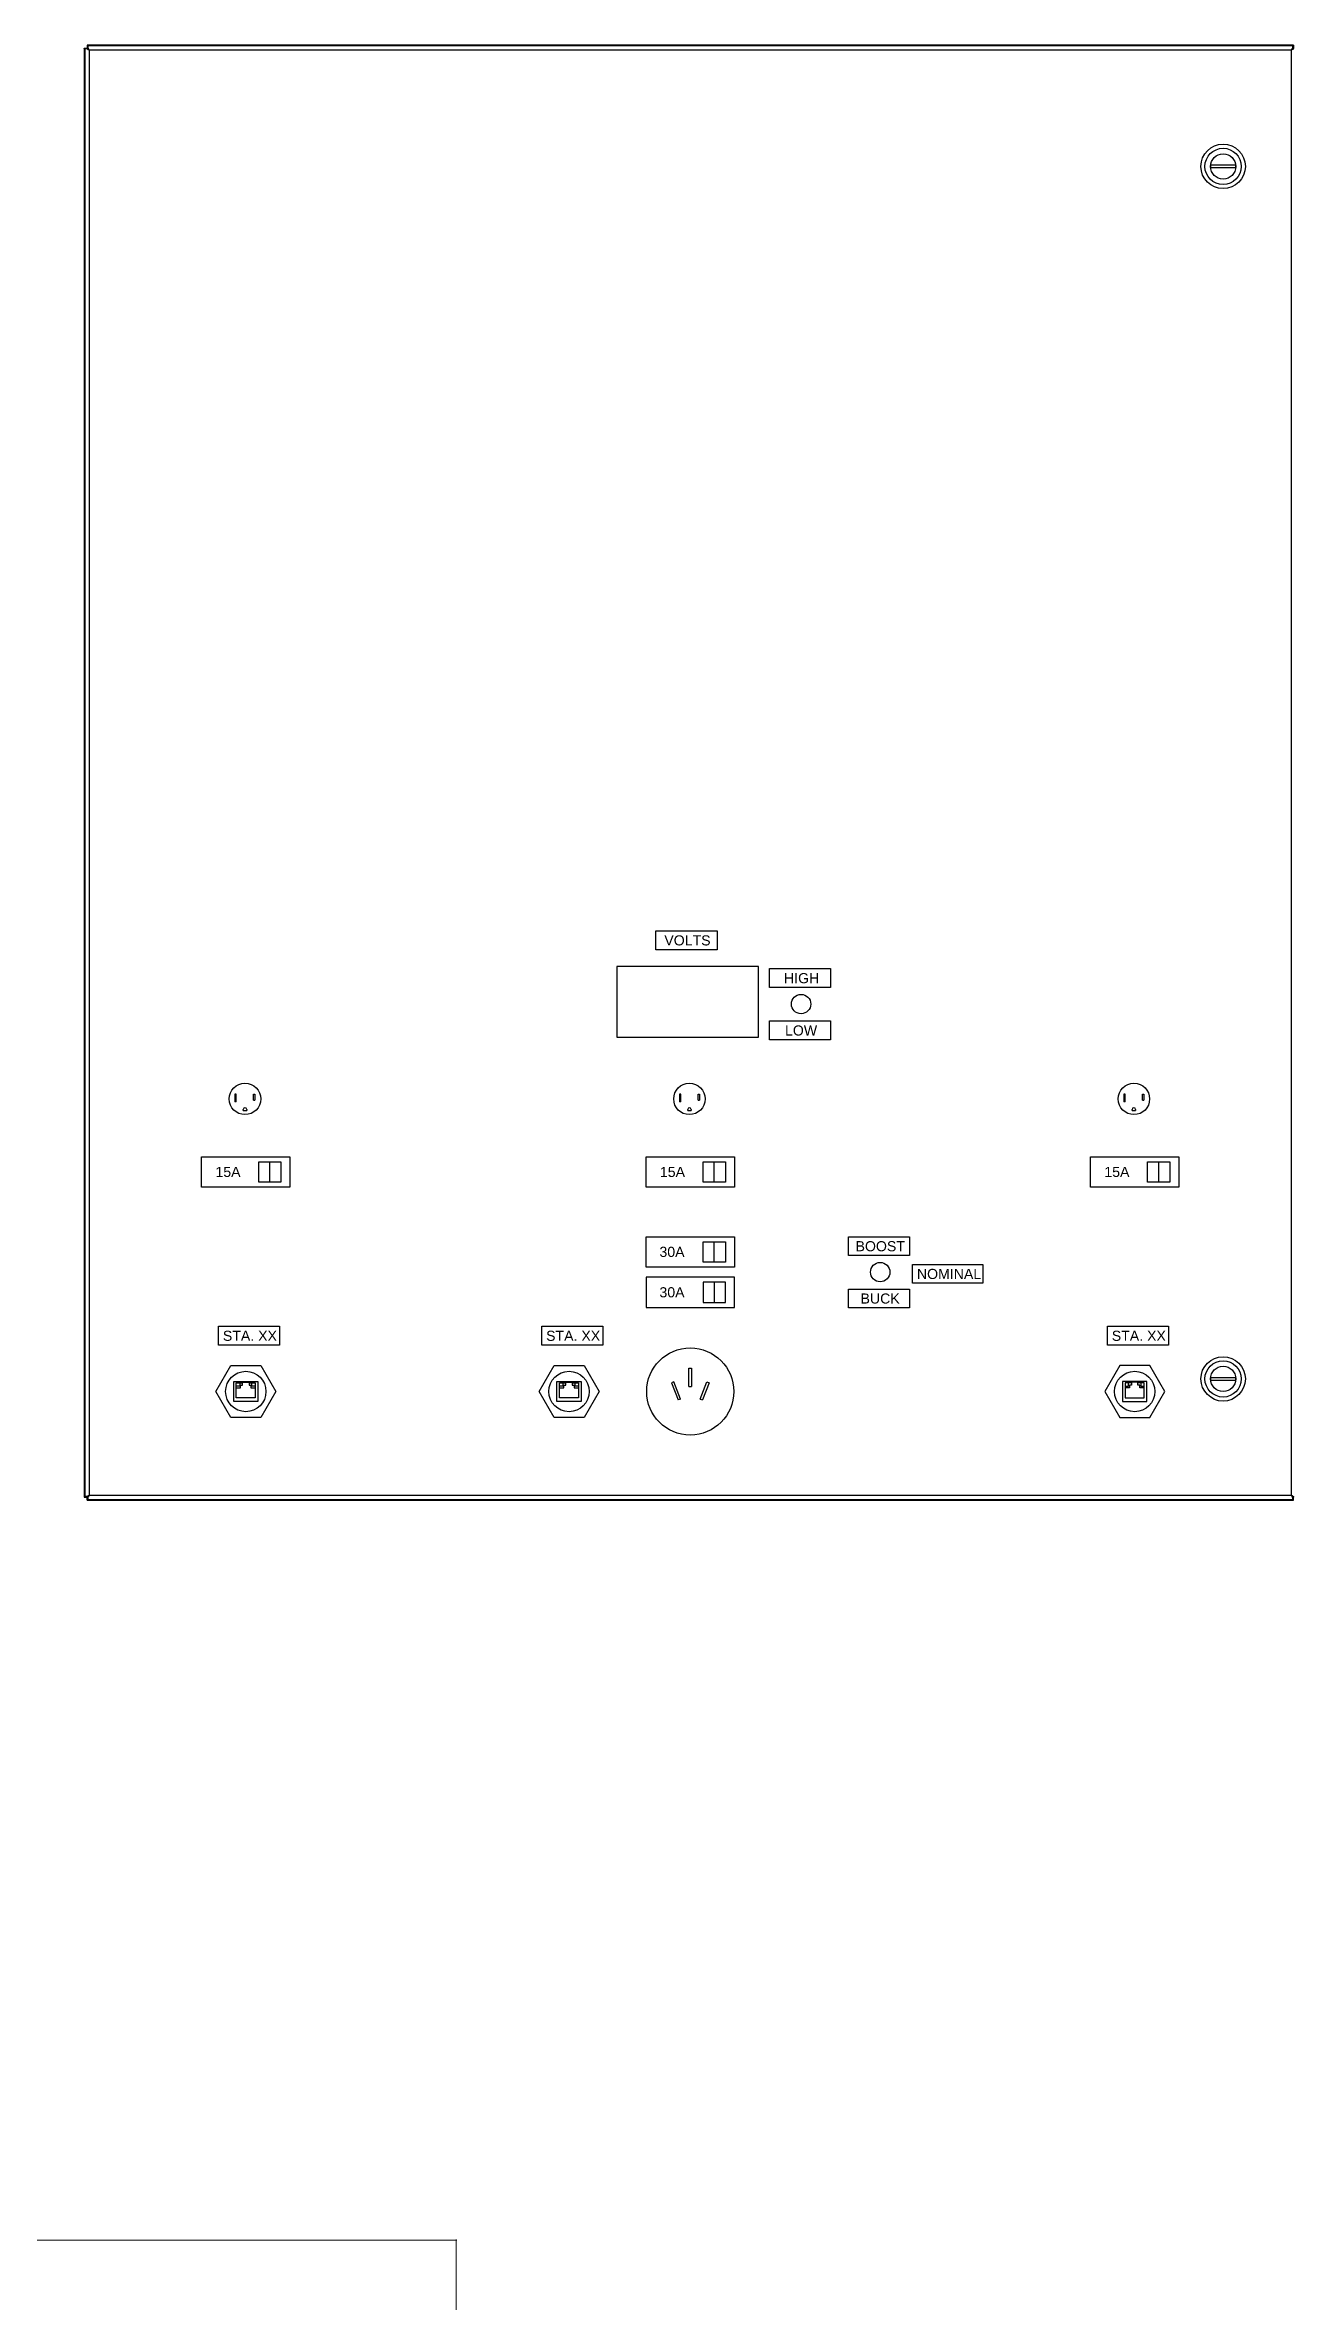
# Model space of a CAD drawing. Header units: inches. Extents: x -228 to 241, y -155 to 115.
# Drawn here: x -171.3 to -140.4, y -7.2 to 48.6 of the extents above; entities that cross this region are included whole.
import ezdxf
from ezdxf.enums import TextEntityAlignment as Align

# ---------------------------------------------------------------- set-up
doc = ezdxf.new("R2010")
doc.units = ezdxf.units.IN
doc.header["$MEASUREMENT"] = 0
for name, color, linetype in [('BORDER', 3, 'Continuous'), ('ELECTRICAL DEVICES', 30, 'Continuous'), ('PANEL', 150, 'Continuous'), ('TXT', 4, 'Continuous'), ('WOODHEAD ENSP1F5', 81, 'Continuous')]:
    doc.layers.add(name, color=color, linetype=linetype)
doc.styles.add('COMPLEX', font='COMPLEX')
doc.styles.add('Notes', font='arial.ttf', dxfattribs={"height": 0.125})
doc.styles.get("Standard").update_dxf_attribs({"font": 'arial.ttf'})

# ---------------------------------------------------------------- blocks, each defined once
blk = doc.blocks.new('GE_Logo')
at = {"layer": 'BORDER', "linetype": 'Continuous'}
for p, q in [((-0.017, 0.078), (-0.017, 0.078)), ((-0.005, 0.023), (-0.005, 0.023)), ((0.045, 0.051), (0.045, 0.053)), ((0.045, 0.045), (0.045, 0.045)), ((0.07, 0.095), (0.07, 0.095)), ((0.072, 0.047), (0.072, 0.047)), ((0.075, 0.088), (0.076, 0.09)), ((0.095, 0.041), (0.095, 0.041)), ((0.018, -0.014), (0.018, -0.013)), ((0.026, -0.013), (0.028, -0.009))]:
    blk.add_line(p, q, dxfattribs=at)
for radius in [0.103, 0.0925]:
    blk.add_circle((0.055, 0.031), radius, dxfattribs=at)
for centre, radius, start, end in [((0.017, -0.008), 0.0384, 126.4152, 182.3457), ((-0.018, 0.078), 0.00167, 54.2025, 153.9175), ((0.01, 0.077), 0.0296, 175.8986, 258.1278), ((-0.018, 0.079), 0.00185, 161.4208, 173.7745), ((-0.018, 0.078), 0.00185, 359.104, 46.9518), ((-0.018, 0.078), 0.00185, 46.9831, 47.033), ((-0.018, 0.078), 0.00185, 47.1878, 47.1884), ((-0.002, 0.078), 0.0148, 180.1798, 203.6073), ((0.009, 0.08), 0.0259, 197.4375, 264.0005), ((0.005, -0.007), 0.0198, 155.2385, 210.7757), ((0.013, -0.007), 0.0277, 114.1868, 162.7157), ((0.011, -0.006), 0.0333, 105.0609, 119.8387), ((-0.077, 0.29), 0.284, 286.2392, 289.0368), ((-0.029, 0.153), 0.131, 284.142, 300.0403), ((0.041, 0.068), 0.037, 125.3229, 201.2541), ((0.006, 0.081), 0.0333, 267.4189, 277.3722), ((0.006, 0.081), 0.0333, 266.3006, 267.0263), ((0.006, 0.077), 0.0296, 266.1587, 266.2131), ((0.041, 0.068), 0.037, 212.3618, 223.8297), ((0.043, 0.067), 0.0315, 130.1066, 201.0408), ((0.001, 0.083), 0.0296, 294.1355, 12.6644), ((0.019, 0.048), 0.0074, 231.6407, 232.6664), ((0.022, 0.05), 0.0111, 229.7166, 282.5284), ((-0.003, 0.091), 0.0715, 284.7496, 303.0519), ((0.006, 0.081), 0.0333, 288.9288, 25.3672), ((0.006, 0.081), 0.0333, 288.9134, 288.9164), ((0.022, 0.051), 0.00555, 201.2966, 293.5599), ((-0.088, 0.054), 0.126, 327.5933, 349.4998), ((0.026, 0.085), 0.0148, 61.1952, 116.0543), ((0.025, 0.088), 0.0111, 120.4413, 121.1637), ((0.026, 0.087), 0.00555, 31.1144, 121.8942), ((0.009, 0.088), 0.0444, 290.0784, 295.3092), ((0.002, 0.095), 0.0592, 291.736, 306.2578), ((0.02, 0.069), 0.0222, 290.7068, 318.3232), ((-0.088, 0.057), 0.133, 330.2544, 350.7619), ((0.026, 0.089), 0.0111, 33.4012, 50.6769), ((0.051, 0.051), 0.0148, 110.7974, 168.6988), ((-0.007, 0.05), 0.0444, 346.8295, 356.057), ((-0.003, 0.091), 0.0715, 303.2358, 303.2439), ((-0.035, 0.156), 0.144, 303.069, 314.1387), ((0.046, 0.059), 0.00555, 91.1634, 99.1221), ((0.035, 0.064), 0.0148, 314.1921, 348.4615), ((-0.029, 0.153), 0.131, 304.621, 314.7998), ((-0.088, 0.057), 0.133, 355.0688, 357.5733), ((-0.088, 0.057), 0.133, 355.0516944634672, 355.0517472074151), ((0.046, 0.061), 0.0037, 5.0426, 83.4158), ((0.044, 0.061), 0.00555, 356.3808, 359.6419), ((0.089, 0.011), 0.0407, 116.0484, 258.2768), ((0.091, 0.011), 0.0333, 108.007, 237.0381), ((0.106, 0.069), 0.0444, 142.8794, 191.8193), ((0.019, 0.1), 0.0666, 314.7382, 315.8124), ((0.1, 0.076), 0.0407, 213.3633, 225.0117), ((0.101, 0.07), 0.0315, 144.8342, 184.97), ((0.032, 0.108), 0.0555, 312.958, 333.1931), ((0.079, 0.089), 0.0109, 348.8459, 142.6698), ((0.08, 0.09), 0.0111, 151.3852, 152.1303), ((0.028, 0.11), 0.0666, 310.8187, 334.7484), ((0.096, 0.076), 0.0296, 213.612, 239.7574), ((0.091, 0.007), 0.0185, 141.4117, 231.4184), ((0.079, 0.088), 0.0037, 69.0155, 139.3089), ((0.079, 0.088), 0.0037, 153.3316, 153.4021), ((0.097, 0.005), 0.0241, 43.0345, 148.1299), ((0.078, 0.088), 0.0037, 54.3726, 60.5273), ((0.091, 0.008), 0.0111, 144.2469, 228.9573), ((0.077, 0.087), 0.00555, 38.9364, 47.8233), ((0.075, 0.087), 0.0074, 327.7967, 28.5928), ((0.077, 0.087), 0.00555, 36.4082, 36.5638), ((0.085, 0.017), 0.0333, 73.1422, 96.4863), ((0.098, 0.083), 0.0444, 246.9175, 254.6902), ((0.096, 0.003), 0.0185, 56.3505, 139.1581), ((0.084, 0.006), 0.00555, 264.2476, 349.8059), ((0.089, 0.062), 0.0222, 263.6714, 265.1954), ((0.093, 0.006), 0.0074, 85.2231, 164.2466), ((0.086, 0.004), 0.0037, 5.7607, 96.9197), ((0.088, 0.062), 0.0222, 266.4066, 287.1828), ((0.068, 0.09), 0.0222, 339.106, 351.9371), ((0.071, 0.089), 0.0185, 336.9398, 337.8204), ((0.089, 0.003), 0.0111, 333.5132, 68.3887), ((0.094, 0.045), 0.00401, 282.7253, 84), ((0.09, 0.003), 0.0222, 319.626, 43.6888), ((0.084, 0.004), 0.0352, 324.0508, 26.3225), ((-0.003, -0.011), 0.0185, 176.7855, 265.6989), ((0, -0.006), 0.0167, 221.2499, 235.3206), ((0, 0), 0.0222, 245.2071, 297.1841), ((-0.003, 0.004), 0.0333, 267.8739, 328.4069), ((0.001, 0), 0.0222, 295.4989, 321.1148), ((0.001, 0), 0.0222, 322.8841, 323.0517), ((0.086, 0.009), 0.0296, 243.4439, 315.6294), ((0.087, 0.006), 0.0148, 241.0922, 327.2639), ((0.083, 0.014), 0.0426, 266.2008, 314.2321)]:
    blk.add_arc(centre, radius, start, end, dxfattribs=at)
at = {"layer": 'BORDER'}
blk.add_arc((0.078, 0.008), 0.037, 274.4657, 274.8052, dxfattribs=at)
at = {"layer": 'BORDER', "linetype": 'Continuous'}
blk.add_point((0.036, 0.032), dxfattribs=at)
blk = doc.blocks.new('B-BORDER')
at = {"layer": 'BORDER'}
for p, q in [((34, 0.973), (28.487, 0.973)), ((28.487, 0.973), (28.487, 0.649)), ((28.649, 0.973), (28.649, 0.811)), ((29.003, 0.811), (29.003, 0.973)), ((33.506, 0.811), (33.506, 0.973)), ((34, 0.811), (28.487, 0.811)), ((34, 0.649), (28.487, 0.649)), ((28.487, 0.649), (28.487, 0)), ((29.627, 0.649), (29.627, 0.324)), ((30.768, 0.649), (30.768, 0.324)), ((30.768, 0.486), (28.487, 0.486)), ((34, 0.324), (28.487, 0.324)), ((32.03, 0.324), (32.03, 0)), ((33.564, 0.324), (33.564, 0))]:
    blk.add_line(p, q, dxfattribs=at)
at = {"layer": 'BORDER', "const_width": 0.01}
blk.add_lwpolyline([(34, 0), (34, 10), (18, 10), (18, 0), (34, 0)], dxfattribs=at)
at = {"layer": 'BORDER'}
blk.add_point((34, 10), dxfattribs=at)
at = {"layer": 'BORDER', "xscale": 1.297174118731785, "yscale": 1.297174118731785, "zscale": 1.297174118731785}
blk.add_blockref('GE_Logo', (32.142, 0.126), dxfattribs=at)
at = {"layer": 'BORDER'}
for s, height, p in [('REV', 0.05, (28.568, 0.892)), ('BY', 0.05, (28.826, 0.892)), ('DESCRIPTION', 0.05, (31.254, 0.892)), ('DATE', 0.05, (33.753, 0.892)), ('REVISIONS', 0.075, (31.244, 0.73))]:
    blk.add_text(s, height=height, dxfattribs=at).set_placement(p, align=Align.MIDDLE_CENTER)
for s, height, p in [('CHECKED BY:', 0.04864, (28.739, 0.415)), ('DRAWN BY:', 0.0486, (28.705, 0.583)), ('SHEET:', 0.0486, (29.755, 0.583)), ('DATE:', 0.0486, (29.738, 0.415)), ('TITLE', 0.0486, (30.872, 0.569)), ('REV:', 0.0486, (33.669, 0.245))]:
    blk.add_text(s, height=height, dxfattribs=at).set_placement(p, align=Align.CENTER)
blk.add_text('CAD FILE NAME:', height=0.04864, dxfattribs=at).set_placement((28.505, 0.246))
at = {"layer": 'BORDER', "style": 'COMPLEX'}
blk.add_text('GE APPLIANCES', height=0.08891, dxfattribs=at).set_placement((32.94, 0.165), align=Align.MIDDLE)
at = {"layer": 'TXT'}
for tag, height, p in [('CHECKED_BY', 0.075, (29.271, 0.41)), ('DRAWN_BY', 0.075, (29.271, 0.558)), ('SHEET', 0.075, (30.472, 0.558)), ('DATE', 0.075, (30.472, 0.41)), ('DWG_TITLE', 0.075, (32.384, 0.486)), ('REV', 0.125, (33.782, 0.108))]:
    blk.add_attdef(tag, text='', height=height, dxfattribs=at).set_placement(p, align=Align.MIDDLE_CENTER)
blk.add_attdef('FILENAME', (28.526, 0.086), '', height=0.075, dxfattribs=at)

msp = doc.modelspace()

# ---------------------------------------------------------------- linework, layer by layer
at = {"layer": 'ELECTRICAL DEVICES'}
for p, q in [((-166.647615, 22.655977), (-166.647615, 22.46027)), ((-166.614546, 22.655977), (-166.647615, 22.655977)), ((-166.614546, 22.46027), (-166.647615, 22.46027)), ((-166.614546, 22.46027), (-166.614546, 22.655977)), ((-166.184343, 22.504273), (-166.184343, 22.655977)), ((-166.184343, 22.655977), (-166.151273, 22.655977)), ((-166.184343, 22.504273), (-166.151273, 22.504273)), ((-166.151273, 22.655977), (-166.151273, 22.504273)), ((-155.647615, 22.655977), (-155.647615, 22.46027)), ((-155.614546, 22.655977), (-155.647615, 22.655977)), ((-155.614546, 22.46027), (-155.647615, 22.46027)), ((-155.614546, 22.46027), (-155.614546, 22.655977)), ((-155.184343, 22.504273), (-155.184343, 22.655977)), ((-155.184343, 22.655977), (-155.151273, 22.655977)), ((-155.184343, 22.504273), (-155.151273, 22.504273)), ((-155.151273, 22.655977), (-155.151273, 22.504273)), ((-144.647615, 22.655977), (-144.647615, 22.46027)), ((-144.614546, 22.655977), (-144.647615, 22.655977)), ((-144.614546, 22.46027), (-144.647615, 22.46027)), ((-144.614546, 22.46027), (-144.614546, 22.655977)), ((-144.184343, 22.504273), (-144.184343, 22.655977)), ((-144.184343, 22.655977), (-144.151273, 22.655977)), ((-144.184343, 22.504273), (-144.151273, 22.504273)), ((-144.151273, 22.655977), (-144.151273, 22.504273)), ((-166.441851, 22.246502), (-166.441851, 22.272645)), ((-166.441851, 22.246502), (-166.357038, 22.246502)), ((-166.357038, 22.272645), (-166.357038, 22.246502)), ((-155.441851, 22.246502), (-155.441851, 22.272645)), ((-155.441851, 22.246502), (-155.357038, 22.246502)), ((-155.357038, 22.272645), (-155.357038, 22.246502)), ((-144.441851, 22.246502), (-144.441851, 22.272645)), ((-144.441851, 22.246502), (-144.357038, 22.246502)), ((-144.357038, 22.272645), (-144.357038, 22.246502)), ((-165.785013, 20.477096), (-165.785013, 20.977096)), ((-154.785013, 20.477096), (-154.785013, 20.977096)), ((-143.785013, 20.477096), (-143.785013, 20.977096)), ((-154.785013, 18.498426), (-154.785013, 18.998426)), ((-154.785013, 17.998426), (-154.785013, 17.498426)), ((-155.409945, 15.419841), (-155.409945, 15.875099)), ((-155.409945, 15.875099), (-155.347581, 15.875099)), ((-155.347581, 15.875099), (-155.347581, 15.419841)), ((-155.786475, 15.534094), (-155.844704, 15.511765)), ((-155.844704, 15.511765), (-155.681702, 15.086689)), ((-155.623473, 15.109018), (-155.786475, 15.534094)), ((-155.623473, 15.109018), (-155.681702, 15.086689)), ((-155.409945, 15.419841), (-155.347581, 15.419841)), ((-155.134054, 15.109018), (-154.971052, 15.534094)), ((-155.134054, 15.109018), (-155.075824, 15.086689)), ((-154.912822, 15.511765), (-155.075824, 15.086689)), ((-154.971052, 15.534094), (-154.912822, 15.511765))]:
    msp.add_line(p, q, dxfattribs=at)
for points in [[(-156.226579, 26.692942), (-154.714113, 26.692942), (-154.714113, 26.225068), (-156.226579, 26.225068)], [(-157.192612, 24.06454), (-153.692612, 24.06454), (-153.692612, 25.81454), (-157.192612, 25.81454)], [(-153.418883, 25.758222), (-151.906416, 25.758222), (-151.906416, 25.290348), (-153.418883, 25.290348)], [(-153.418883, 24.463993), (-151.906416, 24.463993), (-151.906416, 23.99612), (-153.418883, 23.99612)], [(-167.472513, 20.352096), (-167.472513, 21.102096), (-165.285013, 21.102096), (-165.285013, 20.352096)], [(-166.059454, 20.477096), (-166.059454, 20.977096), (-165.510573, 20.977096), (-165.510573, 20.477096)], [(-156.472513, 20.352096), (-156.472513, 21.102096), (-154.285013, 21.102096), (-154.285013, 20.352096)], [(-155.059454, 20.477096), (-155.059454, 20.977096), (-154.510573, 20.977096), (-154.510573, 20.477096)], [(-145.472513, 20.352096), (-145.472513, 21.102096), (-143.285013, 21.102096), (-143.285013, 20.352096)], [(-144.059454, 20.477096), (-144.059454, 20.977096), (-143.510573, 20.977096), (-143.510573, 20.477096)], [(-156.472513, 18.373426), (-156.472513, 19.123426), (-154.285013, 19.123426), (-154.285013, 18.373426)], [(-155.059454, 18.498426), (-155.059454, 18.998426), (-154.510573, 18.998426), (-154.510573, 18.498426)], [(-151.461182, 19.125752), (-149.948715, 19.125752), (-149.948715, 18.657878), (-151.461182, 18.657878)], [(-149.876371, 18.439865), (-148.141585, 18.439865), (-148.141585, 17.971991), (-149.876371, 17.971991)], [(-156.472513, 18.123426), (-156.472513, 17.373426), (-154.285013, 17.373426), (-154.285013, 18.123426)], [(-155.059454, 17.998426), (-155.059454, 17.498426), (-154.510573, 17.498426), (-154.510573, 17.998426)], [(-151.461182, 17.831523), (-149.948715, 17.831523), (-149.948715, 17.36365), (-151.461182, 17.36365)], [(-167.054107, 16.909822), (-165.541641, 16.909822), (-165.541641, 16.441949), (-167.054107, 16.441949)], [(-159.054107, 16.909822), (-157.541641, 16.909822), (-157.541641, 16.441949), (-159.054107, 16.441949)], [(-145.054107, 16.909822), (-143.541641, 16.909822), (-143.541641, 16.441949), (-145.054107, 16.441949)]]:
    msp.add_lwpolyline(points, close=True, dxfattribs=at)
for centre, radius in [((-152.635958, 24.881434), 0.23973), ((-166.399444, 22.535272), 0.389452), ((-155.399444, 22.535272), 0.389452), ((-144.399444, 22.535272), 0.389452), ((-150.678256, 18.248964), 0.23973), ((-155.378763, 15.295301), 1.078125)]:
    msp.add_circle(centre, radius, dxfattribs=at)
for centre in [(-166.399444, 22.272645), (-155.399444, 22.272645), (-144.399444, 22.272645)]:
    msp.add_arc(centre, 0.042407, 0, 180, dxfattribs=at)
at = {"layer": 'PANEL'}
for p, q in [((-170.307153, 48.60733), (-170.307153, 48.53533)), ((-170.292323, 48.60733), (-170.307153, 48.60733)), ((-170.292323, 48.53533), (-170.292323, 48.60733)), ((-140.466203, 48.60733), (-170.292323, 48.60733)), ((-170.291185, 48.591331), (-170.291185, 48.546087)), ((-140.466342, 48.591331), (-170.291185, 48.591331)), ((-140.466342, 48.546087), (-140.466342, 48.591331)), ((-140.466203, 48.60733), (-140.466203, 48.53533)), ((-140.451374, 48.60733), (-140.466203, 48.60733)), ((-140.451374, 48.60733), (-140.451374, 48.53533)), ((-170.379264, 48.535219), (-170.307264, 48.535219)), ((-170.379264, 48.535219), (-170.379264, 48.520389)), ((-170.379264, 48.520389), (-170.379264, 12.694271)), ((-170.379264, 48.520389), (-170.307264, 48.520389)), ((-170.363263, 48.519251), (-170.363263, 12.694408)), ((-170.31802, 48.519251), (-170.363263, 48.519251)), ((-170.291375, 48.519251), (-170.31802, 48.519251)), ((-170.307264, 48.520389), (-170.307264, 48.535219)), ((-170.307153, 48.53533), (-170.292323, 48.53533)), ((-170.291185, 48.546087), (-170.291185, 48.519441)), ((-170.255454, 48.48333), (-170.255673, 48.483551)), ((-170.255483, 48.483741), (-170.255264, 48.48352)), ((-170.255454, 48.48333), (-170.255264, 48.48333)), ((-170.255264, 48.48352), (-170.255264, 48.48333)), ((-170.255264, 48.48333), (-170.255264, 12.730329)), ((-140.502263, 48.48333), (-170.255264, 48.48333)), ((-140.502263, 48.48352), (-140.502043, 48.483741)), ((-140.502263, 48.48333), (-140.502263, 48.48352)), ((-140.502263, 12.730329), (-140.502263, 48.48333)), ((-140.502263, 48.48333), (-140.502073, 48.48333)), ((-140.501852, 48.483551), (-140.502073, 48.48333)), ((-140.487263, 48.49933), (-140.483815, 48.501588)), ((-140.466342, 48.519441), (-140.466342, 48.546087)), ((-140.466203, 48.53533), (-140.451374, 48.53533)), ((-140.439507, 48.519251), (-140.466152, 48.519251)), ((-140.451262, 48.535219), (-140.451262, 48.520389)), ((-141.879339, 45.63633), (-142.501187, 45.63633)), ((-142.501187, 45.57633), (-141.879339, 45.57633)), ((-141.879339, 15.63733), (-142.501187, 15.63733)), ((-142.501187, 15.57733), (-141.879339, 15.57733)), ((-170.307264, 12.694271), (-170.379264, 12.694271)), ((-170.379264, 12.694271), (-170.379264, 12.679441)), ((-170.379264, 12.679441), (-170.307264, 12.679441)), ((-170.363263, 12.694408), (-170.31802, 12.694408)), ((-170.31802, 12.694408), (-170.291375, 12.694408)), ((-170.307264, 12.679441), (-170.307264, 12.694271)), ((-170.307153, 12.60733), (-170.307153, 12.679329)), ((-170.292323, 12.679329), (-170.307153, 12.679329)), ((-170.307153, 12.60733), (-170.292323, 12.60733)), ((-170.292323, 12.60733), (-170.292323, 12.679329)), ((-170.292323, 12.60733), (-140.466203, 12.60733)), ((-170.291185, 12.694218), (-170.291185, 12.667573)), ((-170.291185, 12.667573), (-170.291185, 12.62233)), ((-170.291185, 12.62233), (-140.466342, 12.62233)), ((-170.273444, 12.711958), (-170.271263, 12.715329)), ((-170.255673, 12.73011), (-170.255454, 12.730329)), ((-170.255264, 12.730139), (-170.255483, 12.72992)), ((-170.255264, 12.730329), (-170.255454, 12.730329)), ((-170.255264, 12.730329), (-170.255264, 12.730139)), ((-170.255264, 12.730329), (-140.502263, 12.730329)), ((-140.502263, 12.730139), (-140.502263, 12.730329)), ((-140.502073, 12.730329), (-140.502263, 12.730329)), ((-140.502043, 12.72992), (-140.502263, 12.730139)), ((-140.502073, 12.730329), (-140.501852, 12.73011)), ((-140.466342, 12.667573), (-140.466342, 12.694218)), ((-140.466342, 12.62233), (-140.466342, 12.667573)), ((-140.466203, 12.679329), (-140.466203, 12.60733)), ((-140.451374, 12.679329), (-140.466203, 12.679329)), ((-140.466203, 12.60733), (-140.451374, 12.60733)), ((-140.466152, 12.694408), (-140.439507, 12.694408)), ((-140.451374, 12.60733), (-140.451374, 12.679329)), ((-140.451262, 12.694271), (-140.451262, 12.679441))]:
    msp.add_line(p, q, dxfattribs=at)
for centre, radius in [((-142.190263, 45.60633), 0.55), ((-142.190263, 45.60633), 0.45), ((-142.190263, 45.60633), 0.3125), ((-142.190263, 15.60733), 0.55), ((-142.190263, 15.60733), 0.45), ((-142.190263, 15.60733), 0.3125)]:
    msp.add_circle(centre, radius, dxfattribs=at)
for centre, start, end in [((-142.190263, 45.60633), 174.4887833, 185.5112167), ((-142.190263, 45.60633), 354.4887833, 5.5112167), ((-142.190263, 15.60733), 174.4887833, 185.5112167), ((-142.190263, 15.60733), 354.4887833, 5.5112167)]:
    msp.add_arc(centre, 0.312368, start, end, dxfattribs=at)
for points, knots in [([(-170.292323, 48.60733), (-170.290173, 48.606643), (-170.287134, 48.605673), (-170.283073, 48.596701), (-170.281886, 48.59408)], [0, 0, 0, 0, 0.707770379, 1, 1, 1, 1]), ([(-140.478325, 48.591331), (-140.478192, 48.591664), (-140.474812, 48.60015), (-140.470857, 48.605572), (-140.467395, 48.60688), (-140.466203, 48.60733)], [0, 0, 0, 0, 0.026156662, 0.664976086, 1, 1, 1, 1]), ([(-170.363263, 48.508268), (-170.363597, 48.508401), (-170.372081, 48.511791), (-170.377507, 48.515733), (-170.378814, 48.519197), (-170.379264, 48.520389)], [0, 0, 0, 0, 0.026161402, 0.664978604, 1, 1, 1, 1]), ([(-170.255673, 48.483551), (-170.262459, 48.487196), (-170.276028, 48.494486), (-170.297542, 48.506381), (-170.310683, 48.51464), (-170.31802, 48.519251)], [0, 0, 0, 0, 0.30642666, 0.612745307, 1, 1, 1, 1]), ([(-170.307264, 48.535219), (-170.306761, 48.531931), (-170.305946, 48.526605), (-170.300429, 48.521286), (-170.298319, 48.519251)], [0, 0, 0, 0, 0.617418718, 1, 1, 1, 1]), ([(-170.291185, 48.526676), (-170.293927, 48.529259), (-170.299254, 48.534277), (-170.304572, 48.534986), (-170.307153, 48.53533)], [0, 0, 0, 0, 0.514727949, 1, 1, 1, 1]), ([(-170.291375, 48.519251), (-170.287501, 48.515377), (-170.277885, 48.505761), (-170.267078, 48.494954), (-170.259962, 48.487838), (-170.258346, 48.486222), (-170.257411, 48.485289), (-170.257209, 48.485086), (-170.257125, 48.485001)], [0, 0, 0, 0, 0.328599046, 0.815595087, 0.881310139, 0.924681137, 0.968401398, 1, 1, 1, 1]), ([(-170.291185, 48.546087), (-170.287539, 48.540339), (-170.28025, 48.528846), (-170.268353, 48.507695), (-170.260094, 48.492323), (-170.255483, 48.483741)], [0, 0, 0, 0, 0.3064259275, 0.6127477556, 1, 1, 1, 1]), ([(-140.502043, 48.483741), (-140.498397, 48.490527), (-140.491107, 48.504096), (-140.479212, 48.525609), (-140.470953, 48.53875), (-140.466342, 48.546087)], [0, 0, 0, 0, 0.30642666, 0.612745307, 1, 1, 1, 1]), ([(-140.439507, 48.519251), (-140.445254, 48.515605), (-140.456747, 48.508315), (-140.477899, 48.496421), (-140.49327, 48.488162), (-140.501852, 48.483551)], [0, 0, 0, 0, 0.306420165, 0.612753655, 1, 1, 1, 1]), ([(-140.466342, 48.519441), (-140.470216, 48.515567), (-140.479832, 48.505951), (-140.490639, 48.495143), (-140.497755, 48.488029), (-140.499371, 48.486412), (-140.500314, 48.485471), (-140.500518, 48.485266), (-140.500605, 48.485178)], [0, 0, 0, 0, 0.32818657, 0.814571307, 0.88020387, 0.923520426, 0.967185807, 1, 1, 1, 1]), ([(-140.451374, 48.53533), (-140.454662, 48.534867), (-140.459654, 48.534164), (-140.46464, 48.529054), (-140.466342, 48.527309)], [0, 0, 0, 0, 0.6586896775, 1, 1, 1, 1]), ([(-140.459917, 48.519251), (-140.457335, 48.521994), (-140.452318, 48.527322), (-140.451607, 48.532639), (-140.451262, 48.535219)], [0, 0, 0, 0, 0.514738029, 1, 1, 1, 1]), ([(-170.379264, 12.694271), (-170.378442, 12.696437), (-170.377152, 12.699841), (-170.366965, 12.704386), (-170.363263, 12.706038)], [0, 0, 0, 0, 0.636540518, 1, 1, 1, 1]), ([(-170.31802, 12.694408), (-170.312272, 12.698054), (-170.300779, 12.705345), (-170.279627, 12.71724), (-170.264256, 12.725498), (-170.255673, 12.73011)], [0, 0, 0, 0, 0.30643329, 0.612747755, 1, 1, 1, 1]), ([(-170.299412, 12.694408), (-170.30166, 12.691999), (-170.306319, 12.687005), (-170.306942, 12.682021), (-170.307264, 12.679441)], [0, 0, 0, 0, 0.48233685, 1, 1, 1, 1]), ([(-170.307153, 12.679329), (-170.303864, 12.679833), (-170.298539, 12.680647), (-170.29322, 12.686164), (-170.291185, 12.688275)], [0, 0, 0, 0, 0.617418718, 1, 1, 1, 1]), ([(-170.280604, 12.62233), (-170.283435, 12.616875), (-170.287751, 12.608558), (-170.291153, 12.607644), (-170.292323, 12.60733)], [0, 0, 0, 0, 0.655865344, 1, 1, 1, 1]), ([(-170.255483, 12.72992), (-170.259129, 12.723134), (-170.26642, 12.709564), (-170.278315, 12.688051), (-170.286574, 12.67491), (-170.291185, 12.667573)], [0, 0, 0, 0, 0.306431766, 0.612748158, 1, 1, 1, 1]), ([(-170.291185, 12.694218), (-170.28731, 12.698092), (-170.277694, 12.707707), (-170.26689, 12.71852), (-170.259771, 12.72563), (-170.258156, 12.727249), (-170.257213, 12.728189), (-170.257009, 12.728394), (-170.256922, 12.728482)], [0, 0, 0, 0, 0.3281820038, 0.8145756609, 0.8801921395, 0.9235214902, 0.9671862637, 1, 1, 1, 1]), ([(-140.466342, 12.667573), (-140.469988, 12.673321), (-140.477277, 12.684814), (-140.489172, 12.705966), (-140.497431, 12.721337), (-140.502043, 12.72992)], [0, 0, 0, 0, 0.306428184, 0.612744904, 1, 1, 1, 1]), ([(-140.501852, 12.73011), (-140.495067, 12.726464), (-140.481497, 12.719174), (-140.459984, 12.707279), (-140.446844, 12.69902), (-140.439507, 12.694408)], [0, 0, 0, 0, 0.306428086, 0.612748158, 1, 1, 1, 1]), ([(-140.466152, 12.694408), (-140.470026, 12.698282), (-140.479643, 12.707897), (-140.490447, 12.71871), (-140.497565, 12.72582), (-140.499181, 12.727439), (-140.500122, 12.728379), (-140.500327, 12.728584), (-140.500415, 12.728672)], [0, 0, 0, 0, 0.328183672, 0.814579802, 0.880196615, 0.923526186, 0.967181665, 1, 1, 1, 1]), ([(-140.466203, 12.60733), (-140.468346, 12.607958), (-140.471247, 12.608808), (-140.475127, 12.617323), (-140.47614, 12.619546)], [0, 0, 0, 0, 0.738848781, 1, 1, 1, 1]), ([(-140.466342, 12.68718), (-140.463933, 12.684933), (-140.458939, 12.680273), (-140.453954, 12.679651), (-140.451374, 12.679329)], [0, 0, 0, 0, 0.482328805, 1, 1, 1, 1]), ([(-140.451262, 12.679441), (-140.451725, 12.682729), (-140.452428, 12.687721), (-140.45754, 12.692706), (-140.459284, 12.694408)], [0, 0, 0, 0, 0.65869081, 1, 1, 1, 1])]:
    msp.add_open_spline(points, degree=3, knots=knots, dxfattribs=at)
at = {"layer": 'WOODHEAD ENSP1F5'}
for p, q in [((-166.678774, 15.047792), (-166.678774, 15.54281)), ((-166.678774, 15.54281), (-166.078752, 15.54281)), ((-166.614772, 15.137795), (-166.614772, 15.507809)), ((-166.614772, 15.507809), (-166.460016, 15.507809)), ((-166.614772, 15.507809), (-166.529769, 15.507809)), ((-166.614772, 15.427806), (-166.614772, 15.507809)), ((-166.529769, 15.427806), (-166.614772, 15.427806)), ((-166.614772, 15.387804), (-166.505768, 15.387804)), ((-166.142755, 15.137795), (-166.614772, 15.137795)), ((-166.529769, 15.507809), (-166.529769, 15.427806)), ((-166.505768, 15.387804), (-166.505768, 15.452807)), ((-166.505768, 15.452807), (-166.460016, 15.452807)), ((-166.460016, 15.507809), (-166.460016, 15.527809)), ((-166.460016, 15.527809), (-166.29751, 15.527809)), ((-166.460016, 15.452807), (-166.460016, 15.507809)), ((-166.29751, 15.527809), (-166.29751, 15.507809)), ((-166.29751, 15.507809), (-166.29751, 15.452807)), ((-166.29751, 15.507809), (-166.142755, 15.507809)), ((-166.29751, 15.452807), (-166.251759, 15.452807)), ((-166.251759, 15.452807), (-166.251759, 15.387804)), ((-166.251759, 15.387804), (-166.142755, 15.387804)), ((-166.227758, 15.427806), (-166.227758, 15.507809)), ((-166.227758, 15.507809), (-166.142755, 15.507809)), ((-166.142755, 15.427806), (-166.227758, 15.427806)), ((-166.142755, 15.507809), (-166.142755, 15.137795)), ((-166.142755, 15.507809), (-166.142755, 15.427806)), ((-166.078752, 15.54281), (-166.078752, 15.047792)), ((-158.678774, 15.047792), (-158.678774, 15.54281)), ((-158.678774, 15.54281), (-158.078752, 15.54281)), ((-158.614772, 15.137795), (-158.614772, 15.507809)), ((-158.614772, 15.507809), (-158.460016, 15.507809)), ((-158.614772, 15.507809), (-158.529769, 15.507809)), ((-158.614772, 15.427806), (-158.614772, 15.507809)), ((-158.529769, 15.427806), (-158.614772, 15.427806)), ((-158.614772, 15.387804), (-158.505768, 15.387804)), ((-158.142755, 15.137795), (-158.614772, 15.137795)), ((-158.529769, 15.507809), (-158.529769, 15.427806)), ((-158.505768, 15.387804), (-158.505768, 15.452807)), ((-158.505768, 15.452807), (-158.460016, 15.452807)), ((-158.460016, 15.507809), (-158.460016, 15.527809)), ((-158.460016, 15.527809), (-158.29751, 15.527809)), ((-158.460016, 15.452807), (-158.460016, 15.507809)), ((-158.29751, 15.527809), (-158.29751, 15.507809)), ((-158.29751, 15.507809), (-158.29751, 15.452807)), ((-158.29751, 15.507809), (-158.142755, 15.507809)), ((-158.29751, 15.452807), (-158.251759, 15.452807)), ((-158.251759, 15.452807), (-158.251759, 15.387804)), ((-158.251759, 15.387804), (-158.142755, 15.387804)), ((-158.227758, 15.427806), (-158.227758, 15.507809)), ((-158.227758, 15.507809), (-158.142755, 15.507809)), ((-158.142755, 15.427806), (-158.227758, 15.427806)), ((-158.142755, 15.507809), (-158.142755, 15.137795)), ((-158.142755, 15.507809), (-158.142755, 15.427806)), ((-158.078752, 15.54281), (-158.078752, 15.047792)), ((-144.078752, 15.54281), (-144.678774, 15.54281)), ((-144.678774, 15.54281), (-144.678774, 15.047792)), ((-144.460016, 15.507809), (-144.614772, 15.507809)), ((-144.614772, 15.507809), (-144.614772, 15.137795)), ((-144.614772, 15.507809), (-144.614772, 15.427806)), ((-144.529769, 15.507809), (-144.614772, 15.507809)), ((-144.614772, 15.427806), (-144.529769, 15.427806)), ((-144.505768, 15.387804), (-144.614772, 15.387804)), ((-144.614772, 15.137795), (-144.142755, 15.137795)), ((-144.529769, 15.427806), (-144.529769, 15.507809)), ((-144.460016, 15.452807), (-144.505768, 15.452807)), ((-144.505768, 15.452807), (-144.505768, 15.387804)), ((-144.29751, 15.527809), (-144.460016, 15.527809)), ((-144.460016, 15.527809), (-144.460016, 15.507809)), ((-144.460016, 15.507809), (-144.460016, 15.452807)), ((-144.29751, 15.507809), (-144.29751, 15.527809)), ((-144.29751, 15.452807), (-144.29751, 15.507809)), ((-144.142755, 15.507809), (-144.29751, 15.507809)), ((-144.251759, 15.452807), (-144.29751, 15.452807)), ((-144.251759, 15.387804), (-144.251759, 15.452807)), ((-144.142755, 15.387804), (-144.251759, 15.387804)), ((-144.142755, 15.507809), (-144.227758, 15.507809)), ((-144.227758, 15.507809), (-144.227758, 15.427806)), ((-144.227758, 15.427806), (-144.142755, 15.427806)), ((-144.142755, 15.137795), (-144.142755, 15.507809)), ((-144.142755, 15.427806), (-144.142755, 15.507809)), ((-144.078752, 15.047792), (-144.078752, 15.54281)), ((-166.078752, 15.047792), (-166.678774, 15.047792)), ((-158.078752, 15.047792), (-158.678774, 15.047792)), ((-144.678774, 15.047792), (-144.078752, 15.047792))]:
    msp.add_line(p, q, dxfattribs=at)
at = {"layer": 'WOODHEAD ENSP1F5', "flags": 128}
for points in [[(-166.007816, 15.937801), (-165.636868, 15.295301), (-166.007816, 14.652801), (-166.749711, 14.652801), (-167.120658, 15.295301), (-166.749711, 15.937801)], [(-158.007816, 15.937801), (-157.636868, 15.295301), (-158.007816, 14.652801), (-158.749711, 14.652801), (-159.120658, 15.295301), (-158.749711, 15.937801)], [(-144.749711, 15.937801), (-145.120658, 15.295301), (-144.749711, 14.652801), (-144.007816, 14.652801), (-143.636868, 15.295301), (-144.007816, 15.937801)]]:
    msp.add_lwpolyline(points, close=True, dxfattribs=at)
at = {"layer": 'WOODHEAD ENSP1F5'}
for centre in [(-166.378763, 15.295301), (-158.378763, 15.295301), (-144.378763, 15.295301)]:
    msp.add_circle(centre, 0.5, dxfattribs=at)

# ---------------------------------------------------------------- block references
at = {"layer": 'ELECTRICAL DEVICES', "xscale": 2.64, "yscale": 2.64, "zscale": 2.64}
msp.add_blockref('B-BORDER', (-250.933946, -32.105211), dxfattribs=at).add_auto_attribs({'DRAWN_BY': 'LOUIS LYVERS', 'FILENAME': 'WILT CONTROL CABINET 208V.DWG', 'CHECKED_BY': 'LBL', 'SHEET': 'X OF Y', 'DATE': '3/29/11', 'REV': 'REV'})

# ---------------------------------------------------------------- texts
at = {"layer": 'ELECTRICAL DEVICES', "char_height": 0.25, "attachment_point": 1, "style": 'Notes'}
for s, width, insert in [('\\pi1.1138;VOLTS', 3.35297884, (-157.134668, 26.582336)), ('\\pi1.268;HIGH', 3.35297884, (-154.326972, 25.647615)), ('\\pi1.2935;LOW', 3.35297884, (-154.326972, 24.353387)), ('\\pi0.19769;15A', 0.97928423, (-167.327517, 20.854137)), ('\\pi0.19769;15A', 0.97928423, (-156.327517, 20.854137)), ('\\pi0.19769;15A', 0.97928423, (-145.327517, 20.854137)), ('\\pi1.0815;BOOST', 3.35297884, (-152.369271, 19.015145)), ('\\pi0.18601;30A', 0.97928423, (-156.327517, 18.875466)), ('\\pi0.18601;30A', 0.97928423, (-156.327517, 17.875466)), ('\\pi0.9004;NOMINAL', 3.35297884, (-150.669714, 18.329259)), ('\\pi1.2045;BUCK', 3.35297884, (-152.369271, 17.720917)), ('\\pi1.0158;STA. XX', 3.35297884, (-167.962196, 16.799216)), ('\\pi1.0158;STA. XX', 3.35297884, (-159.962196, 16.799216)), ('\\pi1.0158;STA. XX', 3.35297884, (-145.962196, 16.799216))]:
    msp.add_mtext_dynamic_manual_height_columns(s, width=width, gutter_width=0.625, heights=[0], dxfattribs=dict(at, insert=insert))

doc.saveas('drawing.dxf')
